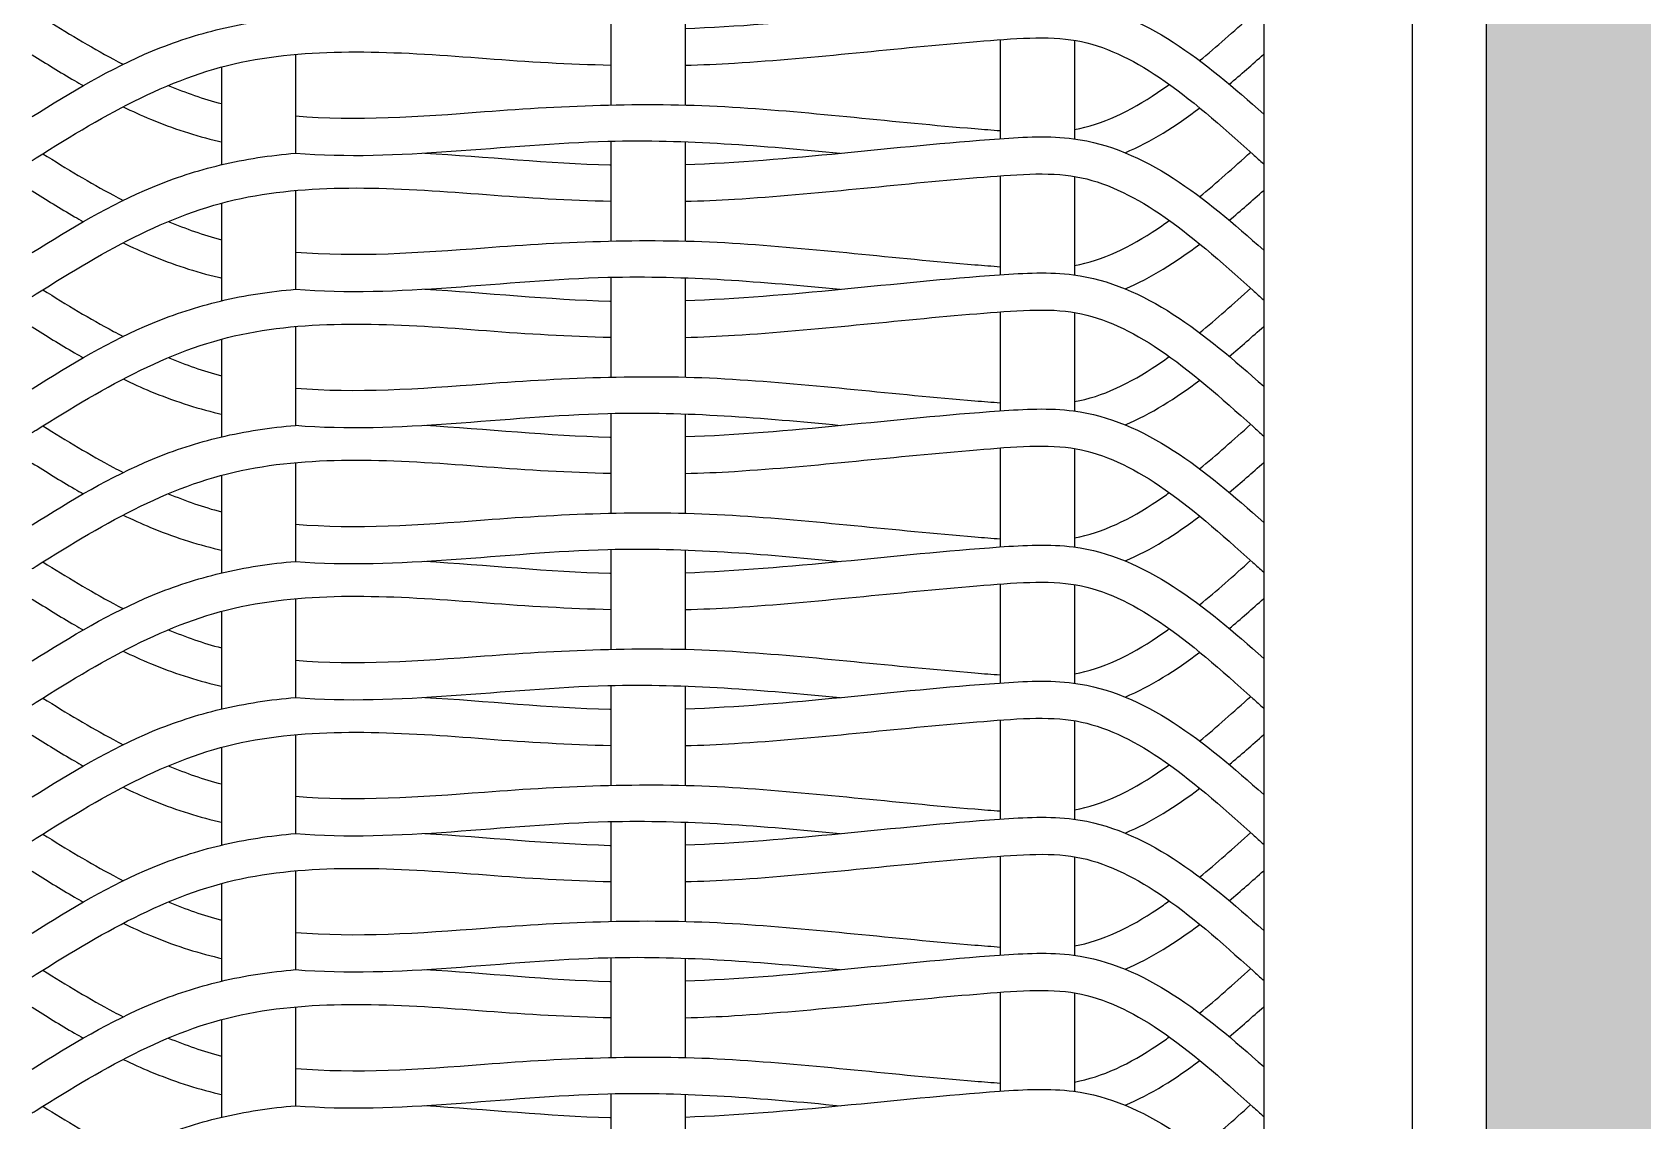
# Model space of a CAD drawing. Header units: millimetres. Extents: x 3409 to 3822, y 896 to 1108.
# Drawn here: x 3471.439 to 3472.525, y 1035.644 to 1036.378 of the extents above; entities that cross this region are included whole.
import ezdxf

# ---------------------------------------------------------------- set-up
doc = ezdxf.new("R2010")
doc.units = ezdxf.units.MM
doc.layers.add('a-epipla', color=8, linetype='Continuous')
doc.layers.add('toixoi_provolh', color=150, linetype='Continuous')

msp = doc.modelspace()

# ---------------------------------------------------------------- hatches: boundary and pattern name
at = {"layer": 'toixoi_provolh', "true_color": 0xa7a8aa}
h = msp.add_hatch(color=253, dxfattribs=at)
h.dxf.hatch_style = 1
h.paths.add_polyline_path([(3462.219184419405, 1038.077595901439), (3462.219184419405, 1037.677595901439)], flags=17)
h.paths.add_polyline_path([(3462.619184419404, 1038.077595901439), (3462.219184419405, 1038.077595901439), (3462.219184419405, 1037.677595901439), (3462.219184419405, 1035.077595901417), (3462.619184419404, 1035.077595901417)])
h.paths.add_polyline_path([(3465.619184419402, 1038.077595901439), (3462.619184419404, 1038.077595901439), (3462.619184419404, 1037.677595901439), (3465.619184419402, 1037.677595901439)])
h.paths.add_polyline_path([(3466.019184419403, 1038.077595901439), (3465.619184419402, 1038.077595901439), (3465.619184419402, 1037.677595901439), (3465.619184419403, 1035.077595901417), (3466.019184419403, 1035.077595901417)])
h.paths.add_polyline_path([(3469.019184419402, 1038.077595901439), (3466.019184419403, 1038.077595901439), (3466.019184419403, 1037.677595901439), (3469.019184419402, 1037.677595901439)])
h.paths.add_polyline_path([(3469.419184419402, 1038.077595901439), (3469.019184419402, 1038.077595901439), (3469.019184419402, 1037.677595901439), (3469.019184419401, 1035.077595901417), (3469.419184419402, 1035.077595901417)])
h.paths.add_polyline_path([(3472.419184419402, 1038.077595901439), (3469.419184419402, 1038.077595901439), (3469.419184419402, 1037.677595901439), (3472.419184419402, 1037.677595901439)])
h.paths.add_polyline_path([(3475.819184419402, 1038.077595901439), (3472.819184419402, 1038.077595901439), (3472.819184419402, 1037.677595901439), (3475.819184419402, 1037.677595901439)])
h.paths.add_polyline_path([(3472.819184419402, 1038.077595901439), (3472.419184419402, 1038.077595901439), (3472.419184419402, 1037.677595901439), (3472.419184419402, 1035.077595901417), (3472.819184419402, 1035.077595901417)])
h.paths.add_polyline_path([(3476.219184419402, 1038.077595901439), (3475.819184419402, 1038.077595901439), (3475.819184419402, 1037.677595901439), (3475.819184419402, 1035.077595901417), (3476.219184419402, 1035.077595901417)])

# ---------------------------------------------------------------- linework, layer by layer
at = {"layer": 'a-epipla'}
for p, q in [((3472.369184419403, 1037.627595901439), (3472.369184419404, 1035.127595901439)), ((3472.269184419403, 1037.527595901439), (3472.269184419403, 1035.077595901439)), ((3471.829184419404, 1036.395893654845), (3471.829184419404, 1036.328543602777)), ((3471.879184419404, 1036.395489847546), (3471.879184419404, 1036.328555954834)), ((3472.091684419404, 1036.372574629278), (3472.091684419404, 1036.305849885514)), ((3472.141684419404, 1036.372171664095), (3472.141684419404, 1036.305719621384)), ((3471.566684419403, 1036.354126983678), (3471.566684419403, 1036.28826246367)), ((3471.616684419404, 1036.362673945892), (3471.616684419404, 1036.296048285476)), ((3471.829184419404, 1036.304150271469), (3471.829184419404, 1036.236800219402)), ((3471.879184419404, 1036.303746464169), (3471.879184419404, 1036.236812571457)), ((3472.091684419404, 1036.280831245902), (3472.091684419404, 1036.214106502138)), ((3472.141684419404, 1036.280428280719), (3472.141684419404, 1036.213976238008)), ((3471.616684419404, 1036.270930562516), (3471.616684419404, 1036.204304902099)), ((3471.566684419403, 1036.262383600302), (3471.566684419403, 1036.196519080293)), ((3471.829184419404, 1036.212406888092), (3471.829184419404, 1036.145056836026)), ((3471.879184419404, 1036.212003080793), (3471.879184419404, 1036.145069188082)), ((3472.091684419404, 1036.189087862526), (3472.091684419404, 1036.122363118762)), ((3472.141684419404, 1036.188684897343), (3472.141684419404, 1036.122232854632)), ((3471.566684419403, 1036.170640216926), (3471.566684419403, 1036.104775696918)), ((3471.616684419404, 1036.179187179139), (3471.616684419404, 1036.112561518724)), ((3471.829184419404, 1036.120663504717), (3471.829184419404, 1036.05331345265)), ((3471.879184419404, 1036.120259697417), (3471.879184419404, 1036.053325804706)), ((3472.091684419404, 1036.09734447915), (3472.091684419404, 1036.030619735387)), ((3472.141684419404, 1036.096941513967), (3472.141684419404, 1036.030489471256)), ((3471.616684419404, 1036.087443795764), (3471.616684419404, 1036.020818135348)), ((3471.566684419403, 1036.078896833551), (3471.566684419403, 1036.013032313542)), ((3471.829184419404, 1036.028920121341), (3471.829184419404, 1035.961570069274)), ((3471.879184419404, 1036.028516314042), (3471.879184419404, 1035.96158242133)), ((3471.616684419404, 1035.995700412388), (3471.616684419404, 1035.929074751972)), ((3472.091684419404, 1036.005601095775), (3472.091684419404, 1035.938876352011)), ((3472.141684419404, 1036.005198130591), (3472.141684419404, 1035.93874608788)), ((3471.566684419403, 1035.987153450175), (3471.566684419403, 1035.921288930166)), ((3471.829184419404, 1035.937176737965), (3471.829184419404, 1035.869826685898)), ((3471.879184419404, 1035.936772930666), (3471.879184419404, 1035.869839037954)), ((3472.091684419404, 1035.913857712398), (3472.091684419404, 1035.847132968634)), ((3472.141684419404, 1035.913454747215), (3472.141684419404, 1035.847002704504)), ((3471.616684419404, 1035.903957029012), (3471.616684419404, 1035.837331368596)), ((3471.566684419403, 1035.895410066799), (3471.566684419403, 1035.82954554679)), ((3471.829184419404, 1035.845433354589), (3471.829184419404, 1035.778083302522)), ((3471.879184419404, 1035.84502954729), (3471.879184419404, 1035.778095654578)), ((3472.091684419404, 1035.822114329022), (3472.091684419404, 1035.755389585258)), ((3472.141684419404, 1035.821711363839), (3472.141684419404, 1035.755259321128)), ((3471.616684419404, 1035.812213645636), (3471.616684419404, 1035.74558798522)), ((3471.566684419403, 1035.803666683423), (3471.566684419403, 1035.737802163414)), ((3471.829184419404, 1035.753689971213), (3471.829184419404, 1035.686339919145)), ((3471.879184419404, 1035.753286163913), (3471.879184419404, 1035.686352271201)), ((3472.091684419404, 1035.730370945646), (3472.091684419404, 1035.663646201882)), ((3472.141684419404, 1035.729967980463), (3472.141684419404, 1035.663515937752)), ((3471.616684419404, 1035.72047026226), (3471.616684419404, 1035.653844601844)), ((3471.566684419403, 1035.711923300047), (3471.566684419403, 1035.646058780037)), ((3471.829184419404, 1035.661946587837), (3471.829184419404, 1035.59459653577)), ((3471.879184419404, 1035.661542780538), (3471.879184419404, 1035.594608887826))]:
    msp.add_line(p, q, dxfattribs=at)
for points, knots in [([(3471.879184419402, 1036.380164545564), (3471.949641470546, 1036.382605523708), (3472.035738091162, 1036.394806125144), (3472.175626958638, 1036.402431411941), (3472.229445040514, 1036.357798930595), (3472.269184419404, 1036.322396716077)], [0.4662693202747218, 0.4662693202747218, 0.4662693202747218, 0.4662693202747218, 0.6786549395707119, 0.7286549395708938, 0.8778120043332447, 0.8778120043332447, 0.8778120043332447, 0.8778120043332447]), ([(3471.439184419405, 1036.320740599593), (3471.465368322154, 1036.337212713753), (3471.505562816634, 1036.361506581876), (3471.567024588223, 1036.381517247052), (3471.599681137189, 1036.386361413128), (3471.616737964757, 1036.387796176477)], [0.01252324128070947, 0.01252324128070947, 0.01252324128070947, 0.01252324128070947, 0.1049263675255692, 0.1530592676710603, 0.2047826255552038, 0.2047826255552038, 0.2047826255552038, 0.2047826255552038]), ([(3471.446348071074, 1036.387437637497), (3471.462327129958, 1036.377415554022), (3471.478092518117, 1036.367919102398), (3471.493919379081, 1036.359422081179), (3471.496089806454, 1036.358256836379), (3471.498261389896, 1036.357110387062), (3471.500434124608, 1036.355982655205)], [0.006786968025455725, 0.006786968025455725, 0.006786968025455725, 0.006786968025455725, 0.06344334394475108, 0.06344334394475108, 0.06344334394475108, 0.0712129546958216, 0.0712129546958216, 0.0712129546958216, 0.0712129546958216]), ([(3471.879184419402, 1036.355370093868), (3471.890370426885, 1036.355629084992), (3471.901506455388, 1036.356089248023), (3471.967660343888, 1036.360233810712), (3472.02167630191, 1036.366957106605), (3472.100323559253, 1036.373297486547), (3472.124008116771, 1036.375409892236), (3472.161736396128, 1036.368516072587), (3472.180149928471, 1036.359738652686), (3472.219584888194, 1036.333151378794), (3472.240372577705, 1036.314657441462), (3472.261866843807, 1036.295403501786), (3472.264297032269, 1036.293226609501), (3472.266736252939, 1036.291040002063), (3472.269184419403, 1036.288843772421)], [0.4655012937455879, 0.4655012937455879, 0.4655012937455879, 0.4655012937455879, 0.4982740161143761, 0.4982740161143761, 0.6616991072831447, 0.6616991072831447, 0.7352336856196269, 0.7352336856196269, 0.8087682639561089, 0.8087682639561089, 0.8895350622134034, 0.8895350622134034, 0.8895350622134034, 0.8986667320430656, 0.8986667320430656, 0.8986667320430656, 0.8986667320430656]), ([(3471.439184419407, 1036.291168942655), (3471.440093985884, 1036.291746223428), (3471.441002764041, 1036.292322005509), (3471.441910751315, 1036.292896284026), (3471.489293188676, 1036.322864452795), (3471.534521915637, 1036.348738157862), (3471.63487231898, 1036.367843531086), (3471.689006105941, 1036.364258789613), (3471.772857742763, 1036.357767562526), (3471.801011458638, 1036.356119842875), (3471.829184419402, 1036.355444626606)], [-0.003208346590043279, -0.003208346590043279, -0.003208346590043279, -0.003208346590043279, 0, 0, 0, 0.1674244624728037, 0.1674244624728037, 0.3348489249456074, 0.3348489249456074, 0.4168796202008812, 0.4168796202008812, 0.4168796202008812, 0.4168796202008812]), ([(3471.43918441945, 1036.362390244871), (3471.448632575576, 1036.356454837538), (3471.4581164265, 1036.350592344221), (3471.467720534443, 1036.344975500771), (3471.469660691743, 1036.34384082383), (3471.471605756656, 1036.342716171703), (3471.47355570681, 1036.341601498693)], [0.01406967232420683, 0.01406967232420683, 0.01406967232420683, 0.01406967232420683, 0.04740121721092924, 0.04740121721092924, 0.04740121721092924, 0.05413463176000011, 0.05413463176000011, 0.05413463176000011, 0.05413463176000011]), ([(3472.141684419403, 1036.312017729351), (3472.160504211617, 1036.315480767719), (3472.178877271812, 1036.324247207005), (3472.200272012793, 1036.338671662927), (3472.202918016924, 1036.340529076009), (3472.205567593907, 1036.342453547393)], [0.7353987073373962, 0.7353987073373962, 0.7353987073373962, 0.7353987073373962, 0.8087682639561089, 0.8087682639561089, 0.8191121942676185, 0.8191121942676185, 0.8191121942676185, 0.8191121942676185]), ([(3471.500476695623, 1036.327311337913), (3471.506550373607, 1036.32435774852), (3471.527301712757, 1036.314945032642), (3471.54981794065, 1036.307614220566), (3471.566033509058, 1036.303794391533), (3471.566684419403, 1036.303643357259)], [0.08463791271769258, 0.08463791271769258, 0.08463791271769258, 0.08463791271769258, 0.1049263675255692, 0.1530592676710603, 0.1550712243363904, 0.1550712243363904, 0.1550712243363904, 0.1550712243363904]), ([(3471.616684419403, 1036.321168989991), (3471.657220945782, 1036.317710723605), (3471.699938847893, 1036.320646759976), (3471.798902751828, 1036.32830787666), (3471.85613831836, 1036.330628131162), (3471.966345512461, 1036.32372361451), (3472.020361470482, 1036.317000318617), (3472.080354437802, 1036.312163809125), (3472.086066296916, 1036.311692055318), (3472.091684419403, 1036.311286925019)], [0.2038604876368003, 0.2038604876368003, 0.2038604876368003, 0.2038604876368003, 0.3348489249456074, 0.3348489249456074, 0.4982740161143761, 0.4982740161143761, 0.6616991072831447, 0.6616991072831447, 0.6790293811319703, 0.6790293811319703, 0.6790293811319703, 0.6790293811319703]), ([(3471.616684419403, 1036.296057126481), (3471.685800055709, 1036.290459184267), (3471.810848016464, 1036.311228668303), (3471.931618585498, 1036.301096103099), (3471.98376675809, 1036.296043395844)], [0.2060572796298205, 0.2060572796298205, 0.2060572796298205, 0.2060572796298205, 0.4155592676713332, 0.5729023672221341, 0.5729023672221341, 0.5729023672221341, 0.5729023672221341]), ([(3471.879184419403, 1036.288421162187), (3471.949641470546, 1036.290862140332), (3472.035738091162, 1036.303062741767), (3472.175626958638, 1036.310688028565), (3472.229445040515, 1036.26605554722), (3472.269184419404, 1036.230653332701)], [0.4662693202747218, 0.4662693202747218, 0.4662693202747218, 0.4662693202747218, 0.6786549395707119, 0.7286549395708938, 0.8778120043325337, 0.8778120043325337, 0.8778120043325337, 0.8778120043325337]), ([(3471.439184419404, 1036.228997216217), (3471.465368322154, 1036.245469330377), (3471.505562816635, 1036.2697631985), (3471.567024588223, 1036.289773863675), (3471.59968113719, 1036.294618029752), (3471.616737964757, 1036.296052793101)], [0.01252324128118797, 0.01252324128118797, 0.01252324128118797, 0.01252324128118797, 0.1049263675255692, 0.1530592676710603, 0.2047826255552038, 0.2047826255552038, 0.2047826255552038, 0.2047826255552038]), ([(3471.446348071074, 1036.295694254122), (3471.462327129958, 1036.285672170646), (3471.478092518118, 1036.276175719022), (3471.493919379082, 1036.267678697802), (3471.496089806454, 1036.266513453003), (3471.498261389896, 1036.265367003686), (3471.500434124609, 1036.264239271829)], [0.006786968024512454, 0.006786968024512454, 0.006786968024512454, 0.006786968024512454, 0.06344334394475108, 0.06344334394475108, 0.06344334394475108, 0.07121295469655321, 0.07121295469655321, 0.07121295469655321, 0.07121295469655321]), ([(3471.703746200365, 1036.296145483245), (3471.745325803988, 1036.293735252816), (3471.787394926002, 1036.289140642967), (3471.82897209492, 1036.28810015203), (3471.829184419403, 1036.288094930548)], [0.2917847073246423, 0.2917847073246423, 0.2917847073246423, 0.2917847073246423, 0.4155592676713332, 0.416194637074109, 0.416194637074109, 0.416194637074109, 0.416194637074109]), ([(3471.879184419402, 1036.263626710492), (3471.890370426886, 1036.263885701616), (3471.901506455388, 1036.264345864647), (3471.967660343888, 1036.268490427336), (3472.02167630191, 1036.275213723228), (3472.100323559253, 1036.281554103171), (3472.124008116771, 1036.28366650886), (3472.161736396128, 1036.276772689211), (3472.180149928472, 1036.267995269309), (3472.219584888194, 1036.241407995418), (3472.240372577706, 1036.222914058086), (3472.261866843807, 1036.20366011841), (3472.264297032269, 1036.201483226125), (3472.266736252939, 1036.199296618688), (3472.269184419403, 1036.197100389045)], [0.4655012937455879, 0.4655012937455879, 0.4655012937455879, 0.4655012937455879, 0.4982740161143761, 0.4982740161143761, 0.6616991072831447, 0.6616991072831447, 0.7352336856196269, 0.7352336856196269, 0.8087682639561089, 0.8087682639561089, 0.8895350622134034, 0.8895350622134034, 0.8895350622134034, 0.8986667320430131, 0.8986667320430131, 0.8986667320430131, 0.8986667320430131]), ([(3471.439184419407, 1036.199425559279), (3471.440093985884, 1036.200002840052), (3471.441002764042, 1036.200578622133), (3471.441910751316, 1036.20115290065), (3471.489293188676, 1036.231121069419), (3471.534521915637, 1036.256994774486), (3471.63487231898, 1036.27610014771), (3471.689006105941, 1036.272515406237), (3471.772857742764, 1036.26602417915), (3471.801011458638, 1036.264376459499), (3471.829184419402, 1036.26370124323)], [-0.00320834659019294, -0.00320834659019294, -0.00320834659019294, -0.00320834659019294, 0, 0, 0, 0.1674244624728037, 0.1674244624728037, 0.3348489249456074, 0.3348489249456074, 0.4168796202008812, 0.4168796202008812, 0.4168796202008812, 0.4168796202008812]), ([(3471.439184419449, 1036.270646861495), (3471.448632575576, 1036.264711454162), (3471.4581164265, 1036.258848960845), (3471.467720534443, 1036.253232117395), (3471.469660691744, 1036.252097440454), (3471.471605756657, 1036.250972788327), (3471.47355570681, 1036.249858115317)], [0.01406967232406804, 0.01406967232406804, 0.01406967232406804, 0.01406967232406804, 0.04740121721092924, 0.04740121721092924, 0.04740121721092924, 0.05413463175960764, 0.05413463175960764, 0.05413463175960764, 0.05413463175960764]), ([(3472.141684419404, 1036.220274345975), (3472.160504211617, 1036.223737384343), (3472.178877271812, 1036.232503823629), (3472.200272012794, 1036.246928279551), (3472.202918016924, 1036.248785692633), (3472.205567593907, 1036.250710164017)], [0.7353987073373962, 0.7353987073373962, 0.7353987073373962, 0.7353987073373962, 0.8087682639561089, 0.8087682639561089, 0.8191121942671724, 0.8191121942671724, 0.8191121942671724, 0.8191121942671724]), ([(3471.500476695623, 1036.235567954537), (3471.506550373607, 1036.232614365144), (3471.527301712757, 1036.223201649266), (3471.54981794065, 1036.21587083719), (3471.566033509059, 1036.212051008157), (3471.566684419403, 1036.211899973883)], [0.08463791271718628, 0.08463791271718628, 0.08463791271718628, 0.08463791271718628, 0.1049263675255692, 0.1530592676710603, 0.1550712243363904, 0.1550712243363904, 0.1550712243363904, 0.1550712243363904]), ([(3471.616684419403, 1036.229425606615), (3471.657220945783, 1036.225967340229), (3471.699938847894, 1036.2289033766), (3471.798902751829, 1036.236564493284), (3471.856138318361, 1036.238884747786), (3471.966345512461, 1036.231980231134), (3472.020361470483, 1036.225256935241), (3472.080354437802, 1036.220420425749), (3472.086066296916, 1036.219948671942), (3472.091684419403, 1036.219543541643)], [0.2038604876368003, 0.2038604876368003, 0.2038604876368003, 0.2038604876368003, 0.3348489249456074, 0.3348489249456074, 0.4982740161143761, 0.4982740161143761, 0.6616991072831447, 0.6616991072831447, 0.6790293811319703, 0.6790293811319703, 0.6790293811319703, 0.6790293811319703]), ([(3471.616684419403, 1036.204313743105), (3471.685800055709, 1036.198715800891), (3471.810848016464, 1036.219485284927), (3471.931618585499, 1036.209352719723), (3471.98376675809, 1036.204300012468)], [0.2060572796298205, 0.2060572796298205, 0.2060572796298205, 0.2060572796298205, 0.4155592676713332, 0.5729023672221341, 0.5729023672221341, 0.5729023672221341, 0.5729023672221341]), ([(3471.879184419403, 1036.196677778811), (3471.949641470547, 1036.199118756956), (3472.035738091163, 1036.211319358391), (3472.175626958638, 1036.218944645188), (3472.229445040515, 1036.174312163844), (3472.269184419404, 1036.138909949326)], [0.4662693202747218, 0.4662693202747218, 0.4662693202747218, 0.4662693202747218, 0.6786549395707119, 0.7286549395708938, 0.8778120043318344, 0.8778120043318344, 0.8778120043318344, 0.8778120043318344]), ([(3471.439184419404, 1036.137253832841), (3471.465368322154, 1036.153725947001), (3471.505562816636, 1036.178019815124), (3471.567024588224, 1036.198030480299), (3471.59968113719, 1036.202874646376), (3471.616737964758, 1036.204309409725)], [0.01252324128131959, 0.01252324128131959, 0.01252324128131959, 0.01252324128131959, 0.1049263675255692, 0.1530592676710603, 0.2047826255552038, 0.2047826255552038, 0.2047826255552038, 0.2047826255552038]), ([(3471.446348071074, 1036.203950870745), (3471.462327129958, 1036.19392878727), (3471.478092518117, 1036.184432335646), (3471.493919379082, 1036.175935314427), (3471.496089806454, 1036.174770069627), (3471.498261389896, 1036.17362362031), (3471.500434124609, 1036.172495888453)], [0.00678696802500542, 0.00678696802500542, 0.00678696802500542, 0.00678696802500542, 0.06344334394475108, 0.06344334394475108, 0.06344334394475108, 0.07121295469639413, 0.07121295469639413, 0.07121295469639413, 0.07121295469639413]), ([(3471.703746200365, 1036.204402099869), (3471.745325803989, 1036.20199186944), (3471.787394926003, 1036.197397259591), (3471.828972094921, 1036.196356768654), (3471.829184419403, 1036.196351547172)], [0.2917847073246423, 0.2917847073246423, 0.2917847073246423, 0.2917847073246423, 0.4155592676713332, 0.416194637074109, 0.416194637074109, 0.416194637074109, 0.416194637074109]), ([(3471.879184419403, 1036.171883327116), (3471.890370426886, 1036.17214231824), (3471.901506455389, 1036.172602481271), (3471.967660343889, 1036.17674704396), (3472.021676301911, 1036.183470339852), (3472.100323559253, 1036.189810719795), (3472.124008116772, 1036.191923125484), (3472.161736396129, 1036.185029305835), (3472.180149928472, 1036.176251885933), (3472.219584888195, 1036.149664612042), (3472.240372577706, 1036.13117067471), (3472.261866843808, 1036.111916735034), (3472.264297032269, 1036.109739842749), (3472.266736252939, 1036.107553235312), (3472.269184419403, 1036.10535700567)], [0.4655012937455879, 0.4655012937455879, 0.4655012937455879, 0.4655012937455879, 0.4982740161143761, 0.4982740161143761, 0.6616991072831447, 0.6616991072831447, 0.7352336856196269, 0.7352336856196269, 0.8087682639561089, 0.8087682639561089, 0.8895350622134034, 0.8895350622134034, 0.8895350622134034, 0.898666732042413, 0.898666732042413, 0.898666732042413, 0.898666732042413]), ([(3471.439184419407, 1036.107682175902), (3471.440093985884, 1036.108259456675), (3471.441002764042, 1036.108835238756), (3471.441910751316, 1036.109409517274), (3471.489293188677, 1036.139377686043), (3471.534521915638, 1036.165251391109), (3471.634872318981, 1036.184356764334), (3471.689006105942, 1036.180772022861), (3471.772857742764, 1036.174280795774), (3471.801011458639, 1036.172633076123), (3471.829184419403, 1036.171957859854)], [-0.003208346591035363, -0.003208346591035363, -0.003208346591035363, -0.003208346591035363, 0, 0, 0, 0.1674244624728037, 0.1674244624728037, 0.3348489249456074, 0.3348489249456074, 0.4168796202008812, 0.4168796202008812, 0.4168796202008812, 0.4168796202008812]), ([(3471.439184419449, 1036.178903478119), (3471.448632575576, 1036.172968070786), (3471.4581164265, 1036.16710557747), (3471.467720534443, 1036.161488734019), (3471.469660691744, 1036.160354057078), (3471.471605756657, 1036.159229404951), (3471.47355570681, 1036.158114731941)], [0.01406967232385809, 0.01406967232385809, 0.01406967232385809, 0.01406967232385809, 0.04740121721092924, 0.04740121721092924, 0.04740121721092924, 0.05413463175914619, 0.05413463175914619, 0.05413463175914619, 0.05413463175914619]), ([(3472.141684419404, 1036.128530962599), (3472.160504211617, 1036.131994000967), (3472.178877271812, 1036.140760440253), (3472.200272012794, 1036.155184896175), (3472.202918016924, 1036.157042309257), (3472.205567593907, 1036.158966780641)], [0.7353987073373962, 0.7353987073373962, 0.7353987073373962, 0.7353987073373962, 0.8087682639561089, 0.8087682639561089, 0.8191121942671724, 0.8191121942671724, 0.8191121942671724, 0.8191121942671724]), ([(3471.616684419403, 1036.137682223239), (3471.657220945783, 1036.134223956853), (3471.699938847894, 1036.137159993224), (3471.798902751829, 1036.144821109908), (3471.856138318361, 1036.14714136441), (3471.966345512461, 1036.140236847758), (3472.020361470483, 1036.133513551865), (3472.080354437802, 1036.128677042373), (3472.086066296916, 1036.128205288566), (3472.091684419403, 1036.127800158268)], [0.2038604876368003, 0.2038604876368003, 0.2038604876368003, 0.2038604876368003, 0.3348489249456074, 0.3348489249456074, 0.4982740161143761, 0.4982740161143761, 0.6616991072831447, 0.6616991072831447, 0.6790293811319703, 0.6790293811319703, 0.6790293811319703, 0.6790293811319703]), ([(3471.500476695624, 1036.143824571161), (3471.506550373607, 1036.140870981768), (3471.527301712757, 1036.13145826589), (3471.54981794065, 1036.124127453814), (3471.566033509059, 1036.120307624781), (3471.566684419403, 1036.120156590507)], [0.08463791271819888, 0.08463791271819888, 0.08463791271819888, 0.08463791271819888, 0.1049263675255692, 0.1530592676710603, 0.1550712243363904, 0.1550712243363904, 0.1550712243363904, 0.1550712243363904]), ([(3471.616684419403, 1036.112570359729), (3471.685800055709, 1036.106972417515), (3471.810848016464, 1036.127741901551), (3471.931618585499, 1036.117609336347), (3471.98376675809, 1036.112556629093)], [0.2060572796298205, 0.2060572796298205, 0.2060572796298205, 0.2060572796298205, 0.4155592676713332, 0.5729023672221341, 0.5729023672221341, 0.5729023672221341, 0.5729023672221341]), ([(3471.879184419403, 1036.104934395436), (3471.949641470547, 1036.10737537358), (3472.035738091163, 1036.119575975016), (3472.175626958638, 1036.127201261813), (3472.229445040515, 1036.082568780468), (3472.269184419404, 1036.04716656595)], [0.4662693202747218, 0.4662693202747218, 0.4662693202747218, 0.4662693202747218, 0.6786549395707119, 0.7286549395708938, 0.8778120043318344, 0.8778120043318344, 0.8778120043318344, 0.8778120043318344]), ([(3471.439184419404, 1036.045510449465), (3471.465368322155, 1036.061982563625), (3471.505562816636, 1036.086276431748), (3471.567024588224, 1036.106287096924), (3471.59968113719, 1036.111131263), (3471.616737964758, 1036.112566026349)], [0.01252324128131962, 0.01252324128131962, 0.01252324128131962, 0.01252324128131962, 0.1049263675255692, 0.1530592676710603, 0.2047826255552038, 0.2047826255552038, 0.2047826255552038, 0.2047826255552038]), ([(3471.446348071074, 1036.112207487369), (3471.462327129957, 1036.102185403894), (3471.478092518116, 1036.09268895227), (3471.49391937908, 1036.084191931051), (3471.496089806453, 1036.08302668625), (3471.498261389896, 1036.081880236933), (3471.500434124609, 1036.080752505076)], [0.006786968026010768, 0.006786968026010768, 0.006786968026010768, 0.006786968026010768, 0.06344334394475108, 0.06344334394475108, 0.06344334394475108, 0.07121295469861647, 0.07121295469861647, 0.07121295469861647, 0.07121295469861647]), ([(3471.703746200365, 1036.112658716493), (3471.745325803989, 1036.110248486064), (3471.787394926003, 1036.105653876215), (3471.828972094921, 1036.104613385278), (3471.829184419403, 1036.104608163796)], [0.2917847073246423, 0.2917847073246423, 0.2917847073246423, 0.2917847073246423, 0.4155592676713332, 0.416194637074109, 0.416194637074109, 0.416194637074109, 0.416194637074109]), ([(3471.879184419403, 1036.080139943741), (3471.890370426886, 1036.080398934864), (3471.901506455389, 1036.080859097895), (3471.967660343889, 1036.085003660584), (3472.021676301911, 1036.091726956477), (3472.100323559253, 1036.098067336419), (3472.124008116772, 1036.100179742108), (3472.161736396129, 1036.093285922459), (3472.180149928472, 1036.084508502558), (3472.219584888195, 1036.057921228666), (3472.240372577706, 1036.039427291335), (3472.261866843808, 1036.020173351659), (3472.264297032269, 1036.017996459373), (3472.266736252939, 1036.015809851936), (3472.269184419403, 1036.013613622294)], [0.4655012937455879, 0.4655012937455879, 0.4655012937455879, 0.4655012937455879, 0.4982740161143761, 0.4982740161143761, 0.6616991072831447, 0.6616991072831447, 0.7352336856196269, 0.7352336856196269, 0.8087682639561089, 0.8087682639561089, 0.8895350622134034, 0.8895350622134034, 0.8895350622134034, 0.898666732042413, 0.898666732042413, 0.898666732042413, 0.898666732042413]), ([(3471.439184419407, 1036.015938792526), (3471.440093985884, 1036.016516073299), (3471.441002764042, 1036.017091855381), (3471.441910751316, 1036.017666133898), (3471.489293188677, 1036.047634302667), (3471.534521915638, 1036.073508007734), (3471.634872318981, 1036.092613380958), (3471.689006105942, 1036.089028639485), (3471.772857742764, 1036.082537412398), (3471.801011458639, 1036.080889692747), (3471.829184419403, 1036.080214476478)], [-0.003208346591112679, -0.003208346591112679, -0.003208346591112679, -0.003208346591112679, 0, 0, 0, 0.1674244624728037, 0.1674244624728037, 0.3348489249456074, 0.3348489249456074, 0.4168796202008812, 0.4168796202008812, 0.4168796202008812, 0.4168796202008812]), ([(3471.43918441945, 1036.087160094743), (3471.448632575576, 1036.08122468741), (3471.458116426499, 1036.075362194093), (3471.467720534441, 1036.069745350644), (3471.469660691742, 1036.068610673702), (3471.471605756656, 1036.067486021575), (3471.47355570681, 1036.066371348564)], [0.01406967232531229, 0.01406967232531229, 0.01406967232531229, 0.01406967232531229, 0.04740121721092924, 0.04740121721092924, 0.04740121721092924, 0.05413463176112512, 0.05413463176112512, 0.05413463176112512, 0.05413463176112512]), ([(3472.141684419402, 1036.036787579223), (3472.160504211615, 1036.040250617591), (3472.178877271811, 1036.049017056877), (3472.200272012793, 1036.063441512799), (3472.202918016923, 1036.065298925882), (3472.205567593906, 1036.067223397266)], [0.7353987073373962, 0.7353987073373962, 0.7353987073373962, 0.7353987073373962, 0.8087682639561089, 0.8087682639561089, 0.8191121942680704, 0.8191121942680704, 0.8191121942680704, 0.8191121942680704]), ([(3471.500476695622, 1036.052081187785), (3471.506550373606, 1036.049127598392), (3471.527301712756, 1036.039714882514), (3471.549817940649, 1036.032384070438), (3471.566033509057, 1036.028564241405), (3471.566684419402, 1036.028413207131)], [0.0846379127190035, 0.0846379127190035, 0.0846379127190035, 0.0846379127190035, 0.1049263675255692, 0.1530592676710603, 0.1550712243363904, 0.1550712243363904, 0.1550712243363904, 0.1550712243363904]), ([(3471.616684419401, 1036.045938839863), (3471.657220945781, 1036.042480573477), (3471.699938847892, 1036.045416609848), (3471.798902751827, 1036.053077726532), (3471.856138318359, 1036.055397981034), (3471.966345512459, 1036.048493464382), (3472.020361470481, 1036.04177016849), (3472.0803544378, 1036.036933658997), (3472.086066296914, 1036.03646190519), (3472.091684419402, 1036.036056774892)], [0.2038604876368003, 0.2038604876368003, 0.2038604876368003, 0.2038604876368003, 0.3348489249456074, 0.3348489249456074, 0.4982740161143761, 0.4982740161143761, 0.6616991072831447, 0.6616991072831447, 0.6790293811319703, 0.6790293811319703, 0.6790293811319703, 0.6790293811319703]), ([(3471.616684419401, 1036.020826976353), (3471.685800055707, 1036.01522903414), (3471.810848016462, 1036.035998518175), (3471.931618585497, 1036.025865952971), (3471.983766758088, 1036.020813245717)], [0.2060572796298205, 0.2060572796298205, 0.2060572796298205, 0.2060572796298205, 0.4155592676713332, 0.5729023672221341, 0.5729023672221341, 0.5729023672221341, 0.5729023672221341]), ([(3471.879184419402, 1036.01319101206), (3471.949641470545, 1036.015631990204), (3472.035738091161, 1036.02783259164), (3472.175626958637, 1036.035457878437), (3472.229445040514, 1035.990825397091), (3472.269184419403, 1035.955423182572)], [0.4662693202747218, 0.4662693202747218, 0.4662693202747218, 0.4662693202747218, 0.6786549395707119, 0.7286549395708938, 0.8778120043342625, 0.8778120043342625, 0.8778120043342625, 0.8778120043342625]), ([(3471.439184419404, 1035.95376706609), (3471.465368322154, 1035.97023918025), (3471.505562816634, 1035.994533048372), (3471.567024588222, 1036.014543713548), (3471.599681137188, 1036.019387879624), (3471.616737964756, 1036.020822642973)], [0.01252324128301303, 0.01252324128301303, 0.01252324128301303, 0.01252324128301303, 0.1049263675255692, 0.1530592676710603, 0.2047826255552038, 0.2047826255552038, 0.2047826255552038, 0.2047826255552038]), ([(3471.446348071074, 1036.020464103993), (3471.462327129957, 1036.010442020518), (3471.478092518116, 1036.000945568894), (3471.493919379081, 1035.992448547675), (3471.496089806453, 1035.991283302875), (3471.498261389895, 1035.990136853558), (3471.500434124608, 1035.989009121701)], [0.006786968026010814, 0.006786968026010814, 0.006786968026010814, 0.006786968026010814, 0.06344334394475108, 0.06344334394475108, 0.06344334394475108, 0.07121295469671239, 0.07121295469671239, 0.07121295469671239, 0.07121295469671239]), ([(3471.703746200364, 1036.020915333117), (3471.745325803987, 1036.018505102689), (3471.787394926001, 1036.013910492839), (3471.828972094919, 1036.012870001902), (3471.829184419401, 1036.01286478042)], [0.2917847073246423, 0.2917847073246423, 0.2917847073246423, 0.2917847073246423, 0.4155592676713332, 0.416194637074109, 0.416194637074109, 0.416194637074109, 0.416194637074109]), ([(3471.879184419401, 1035.988396560365), (3471.890370426884, 1035.988655551488), (3471.901506455387, 1035.989115714519), (3471.967660343887, 1035.993260277208), (3472.021676301909, 1035.999983573101), (3472.100323559252, 1036.006323953043), (3472.12400811677, 1036.008436358732), (3472.161736396127, 1036.001542539083), (3472.18014992847, 1035.992765119182), (3472.219584888193, 1035.96617784529), (3472.240372577704, 1035.947683907959), (3472.261866843806, 1035.928429968283), (3472.264297032269, 1035.926253075997), (3472.266736252939, 1035.924066468559), (3472.269184419403, 1035.921870238917)], [0.4655012937455879, 0.4655012937455879, 0.4655012937455879, 0.4655012937455879, 0.4982740161143761, 0.4982740161143761, 0.6616991072831447, 0.6616991072831447, 0.7352336856196269, 0.7352336856196269, 0.8087682639561089, 0.8087682639561089, 0.8895350622134034, 0.8895350622134034, 0.8895350622134034, 0.8986667320441514, 0.8986667320441514, 0.8986667320441514, 0.8986667320441514]), ([(3471.439184419407, 1035.924195409152), (3471.440093985884, 1035.924772689925), (3471.441002764041, 1035.925348472005), (3471.441910751314, 1035.925922750522), (3471.489293188675, 1035.955890919291), (3471.534521915636, 1035.981764624358), (3471.634872318979, 1036.000869997583), (3471.68900610594, 1035.997285256109), (3471.772857742762, 1035.990794029022), (3471.801011458637, 1035.989146309371), (3471.829184419401, 1035.988471093103)], [-0.003208346588929194, -0.003208346588929194, -0.003208346588929194, -0.003208346588929194, 0, 0, 0, 0.1674244624728037, 0.1674244624728037, 0.3348489249456074, 0.3348489249456074, 0.4168796202008812, 0.4168796202008812, 0.4168796202008812, 0.4168796202008812]), ([(3471.439184419449, 1035.995416711366), (3471.448632575575, 1035.989481304033), (3471.458116426499, 1035.983618810717), (3471.467720534442, 1035.978001967268), (3471.469660691742, 1035.976867290326), (3471.471605756655, 1035.9757426382), (3471.473555706809, 1035.974627965189)], [0.01406967232570994, 0.01406967232570994, 0.01406967232570994, 0.01406967232570994, 0.04740121721092924, 0.04740121721092924, 0.04740121721092924, 0.05413463175978992, 0.05413463175978992, 0.05413463175978992, 0.05413463175978992]), ([(3472.141684419402, 1035.945044195847), (3472.160504211616, 1035.948507234215), (3472.178877271811, 1035.957273673501), (3472.200272012793, 1035.971698129423), (3472.202918016923, 1035.973555542506), (3472.205567593906, 1035.97548001389)], [0.7353987073373962, 0.7353987073373962, 0.7353987073373962, 0.7353987073373962, 0.8087682639561089, 0.8087682639561089, 0.8191121942676185, 0.8191121942676185, 0.8191121942676185, 0.8191121942676185]), ([(3471.616684419402, 1035.954195456487), (3471.657220945781, 1035.950737190101), (3471.699938847893, 1035.953673226472), (3471.798902751827, 1035.961334343156), (3471.856138318359, 1035.963654597658), (3471.96634551246, 1035.956750081006), (3472.020361470481, 1035.950026785114), (3472.080354437801, 1035.945190275621), (3472.086066296915, 1035.944718521814), (3472.091684419402, 1035.944313391516)], [0.2038604876368003, 0.2038604876368003, 0.2038604876368003, 0.2038604876368003, 0.3348489249456074, 0.3348489249456074, 0.4982740161143761, 0.4982740161143761, 0.6616991072831447, 0.6616991072831447, 0.6790293811319703, 0.6790293811319703, 0.6790293811319703, 0.6790293811319703]), ([(3471.500476695622, 1035.96033780441), (3471.506550373605, 1035.957384215016), (3471.527301712756, 1035.947971499138), (3471.549817940649, 1035.940640687062), (3471.566033509057, 1035.936820858029), (3471.566684419402, 1035.936669823755)], [0.08463791271769258, 0.08463791271769258, 0.08463791271769258, 0.08463791271769258, 0.1049263675255692, 0.1530592676710603, 0.1550712243363904, 0.1550712243363904, 0.1550712243363904, 0.1550712243363904]), ([(3471.879184419402, 1035.921447628684), (3471.949641470545, 1035.923888606828), (3472.035738091161, 1035.936089208264), (3472.175626958638, 1035.943714495061), (3472.229445040514, 1035.899082013715), (3472.269184419404, 1035.863679799196)], [0.4662693202747218, 0.4662693202747218, 0.4662693202747218, 0.4662693202747218, 0.6786549395707119, 0.7286549395708938, 0.8778120043338138, 0.8778120043338138, 0.8778120043338138, 0.8778120043338138]), ([(3471.616684419402, 1035.929083592977), (3471.685800055708, 1035.923485650763), (3471.810848016463, 1035.944255134799), (3471.931618585497, 1035.934122569595), (3471.983766758089, 1035.929069862341)], [0.2060572796298205, 0.2060572796298205, 0.2060572796298205, 0.2060572796298205, 0.4155592676713332, 0.5729023672221341, 0.5729023672221341, 0.5729023672221341, 0.5729023672221341]), ([(3471.439184419404, 1035.862023682714), (3471.465368322154, 1035.878495796874), (3471.505562816634, 1035.902789664996), (3471.567024588222, 1035.922800330172), (3471.599681137189, 1035.927644496248), (3471.616737964756, 1035.929079259597)], [0.01252324128192801, 0.01252324128192801, 0.01252324128192801, 0.01252324128192801, 0.1049263675255692, 0.1530592676710603, 0.2047826255552038, 0.2047826255552038, 0.2047826255552038, 0.2047826255552038]), ([(3471.446348071073, 1035.928720720618), (3471.462327129957, 1035.918698637142), (3471.478092518116, 1035.909202185518), (3471.493919379081, 1035.900705164299), (3471.496089806453, 1035.899539919499), (3471.498261389894, 1035.898393470183), (3471.500434124606, 1035.897265738326)], [0.006786968024164151, 0.006786968024164151, 0.006786968024164151, 0.006786968024164151, 0.06344334394475108, 0.06344334394475108, 0.06344334394475108, 0.07121295469479948, 0.07121295469479948, 0.07121295469479948, 0.07121295469479948]), ([(3471.703746200364, 1035.929171949741), (3471.745325803987, 1035.926761719312), (3471.787394926002, 1035.922167109463), (3471.828972094919, 1035.921126618526), (3471.829184419402, 1035.921121397044)], [0.2917847073246423, 0.2917847073246423, 0.2917847073246423, 0.2917847073246423, 0.4155592676713332, 0.416194637074109, 0.416194637074109, 0.416194637074109, 0.416194637074109]), ([(3471.439184419407, 1035.832452025775), (3471.440093985884, 1035.833029306548), (3471.441002764041, 1035.833605088629), (3471.441910751315, 1035.834179367146), (3471.489293188675, 1035.864147535915), (3471.534521915637, 1035.890021240982), (3471.634872318979, 1035.909126614207), (3471.68900610594, 1035.905541872733), (3471.772857742763, 1035.899050645646), (3471.801011458637, 1035.897402925995), (3471.829184419401, 1035.896727709727)], [-0.003208346589350425, -0.003208346589350425, -0.003208346589350425, -0.003208346589350425, 0, 0, 0, 0.1674244624728037, 0.1674244624728037, 0.3348489249456074, 0.3348489249456074, 0.4168796202008812, 0.4168796202008812, 0.4168796202008812, 0.4168796202008812]), ([(3471.879184419402, 1035.896653176989), (3471.890370426885, 1035.896912168112), (3471.901506455387, 1035.897372331143), (3471.967660343887, 1035.901516893832), (3472.021676301909, 1035.908240189725), (3472.100323559252, 1035.914580569667), (3472.12400811677, 1035.916692975356), (3472.161736396127, 1035.909799155707), (3472.180149928471, 1035.901021735806), (3472.219584888193, 1035.874434461914), (3472.240372577705, 1035.855940524583), (3472.261866843806, 1035.836686584907), (3472.264297032269, 1035.834509692621), (3472.266736252939, 1035.832323085184), (3472.269184419404, 1035.830126855541)], [0.4655012937455879, 0.4655012937455879, 0.4655012937455879, 0.4655012937455879, 0.4982740161143761, 0.4982740161143761, 0.6616991072831447, 0.6616991072831447, 0.7352336856196269, 0.7352336856196269, 0.8087682639561089, 0.8087682639561089, 0.8895350622134034, 0.8895350622134034, 0.8895350622134034, 0.8986667320436066, 0.8986667320436066, 0.8986667320436066, 0.8986667320436066]), ([(3471.439184419451, 1035.903673327991), (3471.448632575577, 1035.897737920658), (3471.4581164265, 1035.891875427341), (3471.467720534442, 1035.886258583892), (3471.469660691743, 1035.88512390695), (3471.471605756656, 1035.883999254823), (3471.473555706809, 1035.882884581813)], [0.01406967232512463, 0.01406967232512463, 0.01406967232512463, 0.01406967232512463, 0.04740121721092924, 0.04740121721092924, 0.04740121721092924, 0.05413463175964492, 0.05413463175964492, 0.05413463175964492, 0.05413463175964492]), ([(3472.141684419403, 1035.853300812471), (3472.160504211616, 1035.856763850839), (3472.178877271811, 1035.865530290125), (3472.200272012793, 1035.879954746047), (3472.202918016923, 1035.881812159129), (3472.205567593906, 1035.883736630514)], [0.7353987073373962, 0.7353987073373962, 0.7353987073373962, 0.7353987073373962, 0.8087682639561089, 0.8087682639561089, 0.8191121942671724, 0.8191121942671724, 0.8191121942671724, 0.8191121942671724]), ([(3471.500476695623, 1035.868594421033), (3471.506550373606, 1035.865640831641), (3471.527301712756, 1035.856228115762), (3471.54981794065, 1035.848897303686), (3471.566033509058, 1035.845077474653), (3471.566684419402, 1035.844926440379)], [0.08463791271769258, 0.08463791271769258, 0.08463791271769258, 0.08463791271769258, 0.1049263675255692, 0.1530592676710603, 0.1550712243363904, 0.1550712243363904, 0.1550712243363904, 0.1550712243363904]), ([(3471.616684419402, 1035.862452073111), (3471.657220945782, 1035.858993806725), (3471.699938847893, 1035.861929843096), (3471.798902751828, 1035.86959095978), (3471.85613831836, 1035.871911214282), (3471.96634551246, 1035.86500669763), (3472.020361470482, 1035.858283401737), (3472.080354437801, 1035.853446892245), (3472.086066296915, 1035.852975138438), (3472.091684419403, 1035.85257000814)], [0.2038604876368003, 0.2038604876368003, 0.2038604876368003, 0.2038604876368003, 0.3348489249456074, 0.3348489249456074, 0.4982740161143761, 0.4982740161143761, 0.6616991072831447, 0.6616991072831447, 0.6790293811319703, 0.6790293811319703, 0.6790293811319703, 0.6790293811319703]), ([(3471.616684419402, 1035.837340209601), (3471.685800055708, 1035.831742267387), (3471.810848016463, 1035.852511751423), (3471.931618585498, 1035.842379186219), (3471.983766758089, 1035.837326478965)], [0.2060572796298205, 0.2060572796298205, 0.2060572796298205, 0.2060572796298205, 0.4155592676713332, 0.5729023672221341, 0.5729023672221341, 0.5729023672221341, 0.5729023672221341]), ([(3471.879184419402, 1035.829704245308), (3471.949641470546, 1035.832145223452), (3472.035738091162, 1035.844345824888), (3472.175626958638, 1035.851971111685), (3472.229445040514, 1035.807338630339), (3472.269184419404, 1035.771936415821)], [0.4662693202747218, 0.4662693202747218, 0.4662693202747218, 0.4662693202747218, 0.6786549395707119, 0.7286549395708938, 0.8778120043332447, 0.8778120043332447, 0.8778120043332447, 0.8778120043332447]), ([(3471.439184419404, 1035.770280299337), (3471.465368322154, 1035.786752413497), (3471.505562816634, 1035.811046281619), (3471.567024588223, 1035.831056946796), (3471.599681137189, 1035.835901112872), (3471.616737964757, 1035.837335876221)], [0.01252324128070941, 0.01252324128070941, 0.01252324128070941, 0.01252324128070941, 0.1049263675255692, 0.1530592676710603, 0.2047826255552038, 0.2047826255552038, 0.2047826255552038, 0.2047826255552038]), ([(3471.446348071074, 1035.836977337242), (3471.462327129957, 1035.826955253766), (3471.478092518117, 1035.817458802142), (3471.493919379081, 1035.808961780923), (3471.496089806454, 1035.807796536123), (3471.498261389896, 1035.806650086806), (3471.500434124609, 1035.805522354949)], [0.006786968024398375, 0.006786968024398375, 0.006786968024398375, 0.006786968024398375, 0.06344334394475108, 0.06344334394475108, 0.06344334394475108, 0.07121295469681777, 0.07121295469681777, 0.07121295469681777, 0.07121295469681777]), ([(3471.703746200365, 1035.837428566365), (3471.745325803988, 1035.835018335936), (3471.787394926002, 1035.830423726087), (3471.82897209492, 1035.82938323515), (3471.829184419402, 1035.829378013668)], [0.2917847073246423, 0.2917847073246423, 0.2917847073246423, 0.2917847073246423, 0.4155592676713332, 0.416194637074109, 0.416194637074109, 0.416194637074109, 0.416194637074109]), ([(3471.879184419402, 1035.804909793613), (3471.890370426885, 1035.805168784736), (3471.901506455388, 1035.805628947767), (3471.967660343888, 1035.809773510456), (3472.02167630191, 1035.816496806349), (3472.100323559253, 1035.822837186291), (3472.124008116771, 1035.82494959198), (3472.161736396128, 1035.818055772331), (3472.180149928471, 1035.80927835243), (3472.219584888194, 1035.782691078538), (3472.240372577705, 1035.764197141207), (3472.261866843807, 1035.744943201531), (3472.264297032269, 1035.742766309245), (3472.266736252939, 1035.740579701807), (3472.269184419403, 1035.738383472165)], [0.4655012937455879, 0.4655012937455879, 0.4655012937455879, 0.4655012937455879, 0.4982740161143761, 0.4982740161143761, 0.6616991072831447, 0.6616991072831447, 0.7352336856196269, 0.7352336856196269, 0.8087682639561089, 0.8087682639561089, 0.8895350622134034, 0.8895350622134034, 0.8895350622134034, 0.8986667320430656, 0.8986667320430656, 0.8986667320430656, 0.8986667320430656]), ([(3471.439184419407, 1035.7407086424), (3471.440093985884, 1035.741285923172), (3471.441002764041, 1035.741861705253), (3471.441910751315, 1035.74243598377), (3471.489293188676, 1035.772404152539), (3471.534521915637, 1035.798277857606), (3471.63487231898, 1035.817383230831), (3471.689006105941, 1035.813798489357), (3471.772857742763, 1035.80730726227), (3471.801011458638, 1035.805659542619), (3471.829184419402, 1035.80498432635)], [-0.003208346589771675, -0.003208346589771675, -0.003208346589771675, -0.003208346589771675, 0, 0, 0, 0.1674244624728037, 0.1674244624728037, 0.3348489249456074, 0.3348489249456074, 0.4168796202008812, 0.4168796202008812, 0.4168796202008812, 0.4168796202008812]), ([(3471.43918441945, 1035.811929944615), (3471.448632575577, 1035.805994537282), (3471.4581164265, 1035.800132043965), (3471.467720534443, 1035.794515200515), (3471.469660691744, 1035.793380523574), (3471.471605756657, 1035.792255871447), (3471.47355570681, 1035.791141198436)], [0.01406967232420684, 0.01406967232420684, 0.01406967232420684, 0.01406967232420684, 0.04740121721092924, 0.04740121721092924, 0.04740121721092924, 0.05413463176019636, 0.05413463176019636, 0.05413463176019636, 0.05413463176019636]), ([(3472.141684419403, 1035.761557429095), (3472.160504211617, 1035.765020467463), (3472.178877271812, 1035.773786906749), (3472.200272012793, 1035.788211362671), (3472.202918016924, 1035.790068775754), (3472.205567593907, 1035.791993247137)], [0.7353987073373962, 0.7353987073373962, 0.7353987073373962, 0.7353987073373962, 0.8087682639561089, 0.8087682639561089, 0.8191121942676522, 0.8191121942676522, 0.8191121942676522, 0.8191121942676522]), ([(3471.616684419403, 1035.770708689735), (3471.657220945782, 1035.767250423349), (3471.699938847893, 1035.77018645972), (3471.798902751828, 1035.777847576404), (3471.85613831836, 1035.780167830906), (3471.966345512461, 1035.773263314254), (3472.020361470482, 1035.766540018361), (3472.080354437802, 1035.761703508869), (3472.086066296916, 1035.761231755062), (3472.091684419403, 1035.760826624763)], [0.2038604876368003, 0.2038604876368003, 0.2038604876368003, 0.2038604876368003, 0.3348489249456074, 0.3348489249456074, 0.4982740161143761, 0.4982740161143761, 0.6616991072831447, 0.6616991072831447, 0.6790293811319703, 0.6790293811319703, 0.6790293811319703, 0.6790293811319703]), ([(3471.500476695623, 1035.776851037657), (3471.506550373607, 1035.773897448264), (3471.527301712757, 1035.764484732386), (3471.54981794065, 1035.75715392031), (3471.566033509058, 1035.753334091277), (3471.566684419403, 1035.753183057003)], [0.08463791271769258, 0.08463791271769258, 0.08463791271769258, 0.08463791271769258, 0.1049263675255692, 0.1530592676710603, 0.1550712243363904, 0.1550712243363904, 0.1550712243363904, 0.1550712243363904]), ([(3471.879184419403, 1035.737960861931), (3471.949641470546, 1035.740401840076), (3472.035738091162, 1035.752602441511), (3472.175626958638, 1035.760227728309), (3472.229445040515, 1035.715595246964), (3472.269184419404, 1035.680193032445)], [0.4662693202747218, 0.4662693202747218, 0.4662693202747218, 0.4662693202747218, 0.6786549395707119, 0.7286549395708938, 0.8778120043325337, 0.8778120043325337, 0.8778120043325337, 0.8778120043325337]), ([(3471.439184419404, 1035.678536915961), (3471.465368322155, 1035.695009030121), (3471.505562816635, 1035.719302898244), (3471.567024588223, 1035.73931356342), (3471.59968113719, 1035.744157729496), (3471.616737964757, 1035.745592492845)], [0.01252324128172189, 0.01252324128172189, 0.01252324128172189, 0.01252324128172189, 0.1049263675255692, 0.1530592676710603, 0.2047826255552038, 0.2047826255552038, 0.2047826255552038, 0.2047826255552038]), ([(3471.616684419403, 1035.745596826225), (3471.685800055709, 1035.739998884011), (3471.810848016464, 1035.760768368047), (3471.931618585498, 1035.750635802843), (3471.98376675809, 1035.745583095588)], [0.2060572796298205, 0.2060572796298205, 0.2060572796298205, 0.2060572796298205, 0.4155592676713332, 0.5729023672221341, 0.5729023672221341, 0.5729023672221341, 0.5729023672221341]), ([(3471.703746200365, 1035.745685182989), (3471.745325803988, 1035.74327495256), (3471.787394926002, 1035.738680342711), (3471.82897209492, 1035.737639851774), (3471.829184419403, 1035.737634630292)], [0.2917847073246423, 0.2917847073246423, 0.2917847073246423, 0.2917847073246423, 0.4155592676713332, 0.416194637074109, 0.416194637074109, 0.416194637074109, 0.416194637074109]), ([(3471.446348071074, 1035.745233953866), (3471.462327129958, 1035.73521187039), (3471.478092518117, 1035.725715418766), (3471.493919379082, 1035.717218397547), (3471.496089806454, 1035.716053152747), (3471.498261389896, 1035.71490670343), (3471.500434124609, 1035.713778971573)], [0.006786968024398396, 0.006786968024398396, 0.006786968024398396, 0.006786968024398396, 0.06344334394475108, 0.06344334394475108, 0.06344334394475108, 0.07121295469652286, 0.07121295469652286, 0.07121295469652286, 0.07121295469652286]), ([(3471.439184419407, 1035.648965259023), (3471.440093985884, 1035.649542539796), (3471.441002764042, 1035.650118321877), (3471.441910751316, 1035.650692600394), (3471.489293188676, 1035.680660769163), (3471.534521915637, 1035.70653447423), (3471.63487231898, 1035.725639847454), (3471.689006105941, 1035.722055105981), (3471.772857742764, 1035.715563878894), (3471.801011458638, 1035.713916159243), (3471.829184419402, 1035.713240942974)], [-0.003208346590577982, -0.003208346590577982, -0.003208346590577982, -0.003208346590577982, 0, 0, 0, 0.1674244624728037, 0.1674244624728037, 0.3348489249456074, 0.3348489249456074, 0.4168796202008812, 0.4168796202008812, 0.4168796202008812, 0.4168796202008812]), ([(3471.879184419402, 1035.713166410236), (3471.890370426886, 1035.71342540136), (3471.901506455388, 1035.713885564391), (3471.967660343888, 1035.71803012708), (3472.02167630191, 1035.724753422973), (3472.100323559253, 1035.731093802915), (3472.124008116771, 1035.733206208604), (3472.161736396128, 1035.726312388955), (3472.180149928472, 1035.717534969054), (3472.219584888194, 1035.690947695162), (3472.240372577706, 1035.67245375783), (3472.261866843807, 1035.653199818154), (3472.264297032269, 1035.651022925869), (3472.26673625294, 1035.648836318432), (3472.269184419404, 1035.64664008879)], [0.4655012937455879, 0.4655012937455879, 0.4655012937455879, 0.4655012937455879, 0.4982740161143761, 0.4982740161143761, 0.6616991072831447, 0.6616991072831447, 0.7352336856196269, 0.7352336856196269, 0.8087682639561089, 0.8087682639561089, 0.8895350622134034, 0.8895350622134034, 0.8895350622134034, 0.8986667320425934, 0.8986667320425934, 0.8986667320425934, 0.8986667320425934]), ([(3471.439184419449, 1035.720186561239), (3471.448632575576, 1035.714251153906), (3471.4581164265, 1035.708388660589), (3471.467720534443, 1035.702771817139), (3471.469660691744, 1035.701637140198), (3471.471605756657, 1035.700512488071), (3471.47355570681, 1035.699397815061)], [0.01406967232406802, 0.01406967232406802, 0.01406967232406802, 0.01406967232406802, 0.04740121721092924, 0.04740121721092924, 0.04740121721092924, 0.05413463175973524, 0.05413463175973524, 0.05413463175973524, 0.05413463175973524]), ([(3472.141684419404, 1035.669814045719), (3472.160504211617, 1035.673277084087), (3472.178877271812, 1035.682043523373), (3472.200272012794, 1035.696467979295), (3472.202918016924, 1035.698325392377), (3472.205567593907, 1035.700249863761)], [0.7353987073373962, 0.7353987073373962, 0.7353987073373962, 0.7353987073373962, 0.8087682639561089, 0.8087682639561089, 0.8191121942671724, 0.8191121942671724, 0.8191121942671724, 0.8191121942671724]), ([(3471.500476695623, 1035.685107654281), (3471.506550373607, 1035.682154064888), (3471.527301712757, 1035.67274134901), (3471.54981794065, 1035.665410536934), (3471.566033509059, 1035.661590707901), (3471.566684419403, 1035.661439673627)], [0.08463791271718628, 0.08463791271718628, 0.08463791271718628, 0.08463791271718628, 0.1049263675255692, 0.1530592676710603, 0.1550712243363904, 0.1550712243363904, 0.1550712243363904, 0.1550712243363904]), ([(3471.616684419403, 1035.678965306359), (3471.657220945783, 1035.675507039973), (3471.699938847894, 1035.678443076344), (3471.798902751829, 1035.686104193028), (3471.856138318361, 1035.68842444753), (3471.966345512461, 1035.681519930878), (3472.020361470483, 1035.674796634985), (3472.080354437802, 1035.669960125493), (3472.086066296916, 1035.669488371686), (3472.091684419403, 1035.669083241387)], [0.2038604876368003, 0.2038604876368003, 0.2038604876368003, 0.2038604876368003, 0.3348489249456074, 0.3348489249456074, 0.4982740161143761, 0.4982740161143761, 0.6616991072831447, 0.6616991072831447, 0.6790293811319703, 0.6790293811319703, 0.6790293811319703, 0.6790293811319703]), ([(3471.616684419403, 1035.653853442849), (3471.685800055709, 1035.648255500635), (3471.810848016464, 1035.669024984671), (3471.931618585499, 1035.658892419467), (3471.98376675809, 1035.653839712212)], [0.2060572796298205, 0.2060572796298205, 0.2060572796298205, 0.2060572796298205, 0.4155592676713332, 0.5729023672221341, 0.5729023672221341, 0.5729023672221341, 0.5729023672221341]), ([(3471.879184419403, 1035.646217478555), (3471.949641470547, 1035.6486584567), (3472.035738091163, 1035.660859058135), (3472.175626958638, 1035.668484344932), (3472.229445040515, 1035.623851863588), (3472.269184419404, 1035.58844964907)], [0.4662693202747218, 0.4662693202747218, 0.4662693202747218, 0.4662693202747218, 0.6786549395707119, 0.7286549395708938, 0.8778120043318344, 0.8778120043318344, 0.8778120043318344, 0.8778120043318344]), ([(3471.439184419404, 1035.586793532585), (3471.465368322154, 1035.603265646745), (3471.505562816636, 1035.627559514867), (3471.567024588224, 1035.647570180043), (3471.59968113719, 1035.65241434612), (3471.616737964758, 1035.653849109469)], [0.01252324128131959, 0.01252324128131959, 0.01252324128131959, 0.01252324128131959, 0.1049263675255692, 0.1530592676710603, 0.2047826255552038, 0.2047826255552038, 0.2047826255552038, 0.2047826255552038]), ([(3471.446348071074, 1035.653490570489), (3471.462327129958, 1035.643468487014), (3471.478092518117, 1035.63397203539), (3471.493919379082, 1035.625475014171), (3471.496089806455, 1035.624309769371), (3471.498261389897, 1035.623163320054), (3471.500434124609, 1035.622035588197)], [0.00678696802500542, 0.00678696802500542, 0.00678696802500542, 0.00678696802500542, 0.06344334394475108, 0.06344334394475108, 0.06344334394475108, 0.0712129546967778, 0.0712129546967778, 0.0712129546967778, 0.0712129546967778]), ([(3471.703746200365, 1035.653941799613), (3471.745325803989, 1035.651531569184), (3471.787394926003, 1035.646936959335), (3471.828972094921, 1035.645896468398), (3471.829184419403, 1035.645891246916)], [0.2917847073246423, 0.2917847073246423, 0.2917847073246423, 0.2917847073246423, 0.4155592676713332, 0.416194637074109, 0.416194637074109, 0.416194637074109, 0.416194637074109])]:
    msp.add_open_spline(points, degree=3, knots=knots, dxfattribs=at)
for points in [[(3472.22603835105, 1036.358443876687), (3472.237394158574, 1036.367847333669), (3472.248868705896, 1036.378088356611), (3472.260552012379, 1036.388553923435)], [(3472.246015073719, 1036.342530907073), (3472.253791308076, 1036.34907994808), (3472.261496992923, 1036.35587463806), (3472.269184419384, 1036.362732902594)], [(3471.530915196624, 1036.341704669229), (3471.54265639992, 1036.336839704075), (3471.554543816306, 1036.332702520569), (3471.566684419402, 1036.329477327828)], [(3472.175754114179, 1036.296379810952), (3472.19330640413, 1036.303752579795), (3472.209940651077, 1036.314321916856), (3472.226098713422, 1036.32654929886)], [(3472.226038351051, 1036.266700493311), (3472.237394158574, 1036.276103950293), (3472.248868705897, 1036.286344973235), (3472.26055201238, 1036.296810540059)], [(3472.246015073719, 1036.250787523697), (3472.253791308076, 1036.257336564703), (3472.261496992923, 1036.264131254684), (3472.269184419384, 1036.270989519217)], [(3471.530915196624, 1036.249961285853), (3471.54265639992, 1036.245096320699), (3471.554543816307, 1036.240959137193), (3471.566684419403, 1036.237733944452)], [(3472.17575411418, 1036.204636427576), (3472.19330640413, 1036.212009196419), (3472.209940651077, 1036.22257853348), (3472.226098713423, 1036.234805915484)], [(3472.22603835105, 1036.174957109934), (3472.237394158574, 1036.184360566917), (3472.248868705897, 1036.194601589859), (3472.26055201238, 1036.205067156684)], [(3472.246015073718, 1036.159044140321), (3472.253791308075, 1036.165593181327), (3472.261496992922, 1036.172387871308), (3472.269184419384, 1036.179246135841)], [(3471.530915196625, 1036.158217902477), (3471.542656399921, 1036.153352937323), (3471.554543816307, 1036.149215753817), (3471.566684419403, 1036.145990561076)], [(3472.17575411418, 1036.112893044201), (3472.193306404131, 1036.120265813043), (3472.209940651077, 1036.130835150105), (3472.226098713423, 1036.143062532108)], [(3472.22603835105, 1036.08321372656), (3472.237394158573, 1036.092617183542), (3472.248868705895, 1036.102858206483), (3472.260552012378, 1036.113323773308)], [(3472.246015073718, 1036.067300756946), (3472.253791308075, 1036.073849797953), (3472.261496992922, 1036.080644487934), (3472.269184419384, 1036.087502752467)], [(3471.530915196623, 1036.0664745191), (3471.54265639992, 1036.061609553947), (3471.554543816305, 1036.057472370441), (3471.566684419401, 1036.054247177701)], [(3472.175754114178, 1036.021149660825), (3472.193306404129, 1036.028522429667), (3472.209940651076, 1036.039091766729), (3472.226098713422, 1036.051319148733)], [(3472.226038351048, 1035.991470343182), (3472.237394158573, 1036.000873800165), (3472.248868705895, 1036.011114823107), (3472.260552012378, 1036.021580389932)], [(3472.246015073717, 1035.975557373569), (3472.253791308075, 1035.982106414576), (3472.261496992922, 1035.988901104557), (3472.269184419384, 1035.995759369091)], [(3471.530915196623, 1035.974731135725), (3471.542656399919, 1035.969866170571), (3471.554543816305, 1035.965728987065), (3471.566684419402, 1035.962503794324)], [(3472.175754114178, 1035.929406277449), (3472.193306404129, 1035.936779046291), (3472.209940651076, 1035.947348383353), (3472.226098713422, 1035.959575765356)], [(3472.226038351049, 1035.899726959806), (3472.237394158573, 1035.909130416789), (3472.248868705896, 1035.919371439731), (3472.260552012379, 1035.929837006556)], [(3472.246015073718, 1035.883813990193), (3472.253791308076, 1035.8903630312), (3472.261496992922, 1035.897157721181), (3472.269184419384, 1035.904015985714)], [(3471.530915196623, 1035.882987752349), (3471.54265639992, 1035.878122787195), (3471.554543816306, 1035.873985603689), (3471.566684419402, 1035.870760410948)], [(3472.175754114179, 1035.837662894073), (3472.19330640413, 1035.845035662915), (3472.209940651077, 1035.855604999977), (3472.226098713422, 1035.86783238198)], [(3472.22603835105, 1035.80798357643), (3472.237394158574, 1035.817387033413), (3472.248868705896, 1035.827628056355), (3472.260552012379, 1035.838093623179)], [(3472.246015073719, 1035.792070606817), (3472.253791308076, 1035.798619647824), (3472.261496992923, 1035.805414337804), (3472.269184419384, 1035.812272602338)], [(3471.530915196623, 1035.791244368973), (3471.54265639992, 1035.786379403819), (3471.554543816306, 1035.782242220313), (3471.566684419402, 1035.779017027572)], [(3472.175754114179, 1035.745919510696), (3472.19330640413, 1035.753292279539), (3472.209940651077, 1035.7638616166), (3472.226098713422, 1035.776088998604)], [(3472.226038351051, 1035.716240193054), (3472.237394158574, 1035.725643650037), (3472.248868705897, 1035.735884672979), (3472.26055201238, 1035.746350239803)], [(3472.246015073719, 1035.700327223441), (3472.253791308076, 1035.706876264448), (3472.261496992923, 1035.713670954428), (3472.269184419384, 1035.720529218961)], [(3471.530915196624, 1035.699500985597), (3471.54265639992, 1035.694636020443), (3471.554543816307, 1035.690498836937), (3471.566684419403, 1035.687273644196)], [(3472.17575411418, 1035.65417612732), (3472.19330640413, 1035.661548896163), (3472.209940651077, 1035.672118233224), (3472.226098713423, 1035.684345615228)], [(3472.22603835105, 1035.624496809678), (3472.237394158574, 1035.633900266661), (3472.248868705897, 1035.644141289603), (3472.26055201238, 1035.654606856428)]]:
    msp.add_open_spline(points, degree=3, dxfattribs=at)
at = {"layer": 'toixoi_provolh'}
msp.add_line((3472.419184419405, 1038.077595901461), (3472.419184419405, 1035.07759590147), dxfattribs=at)

doc.saveas('drawing.dxf')
